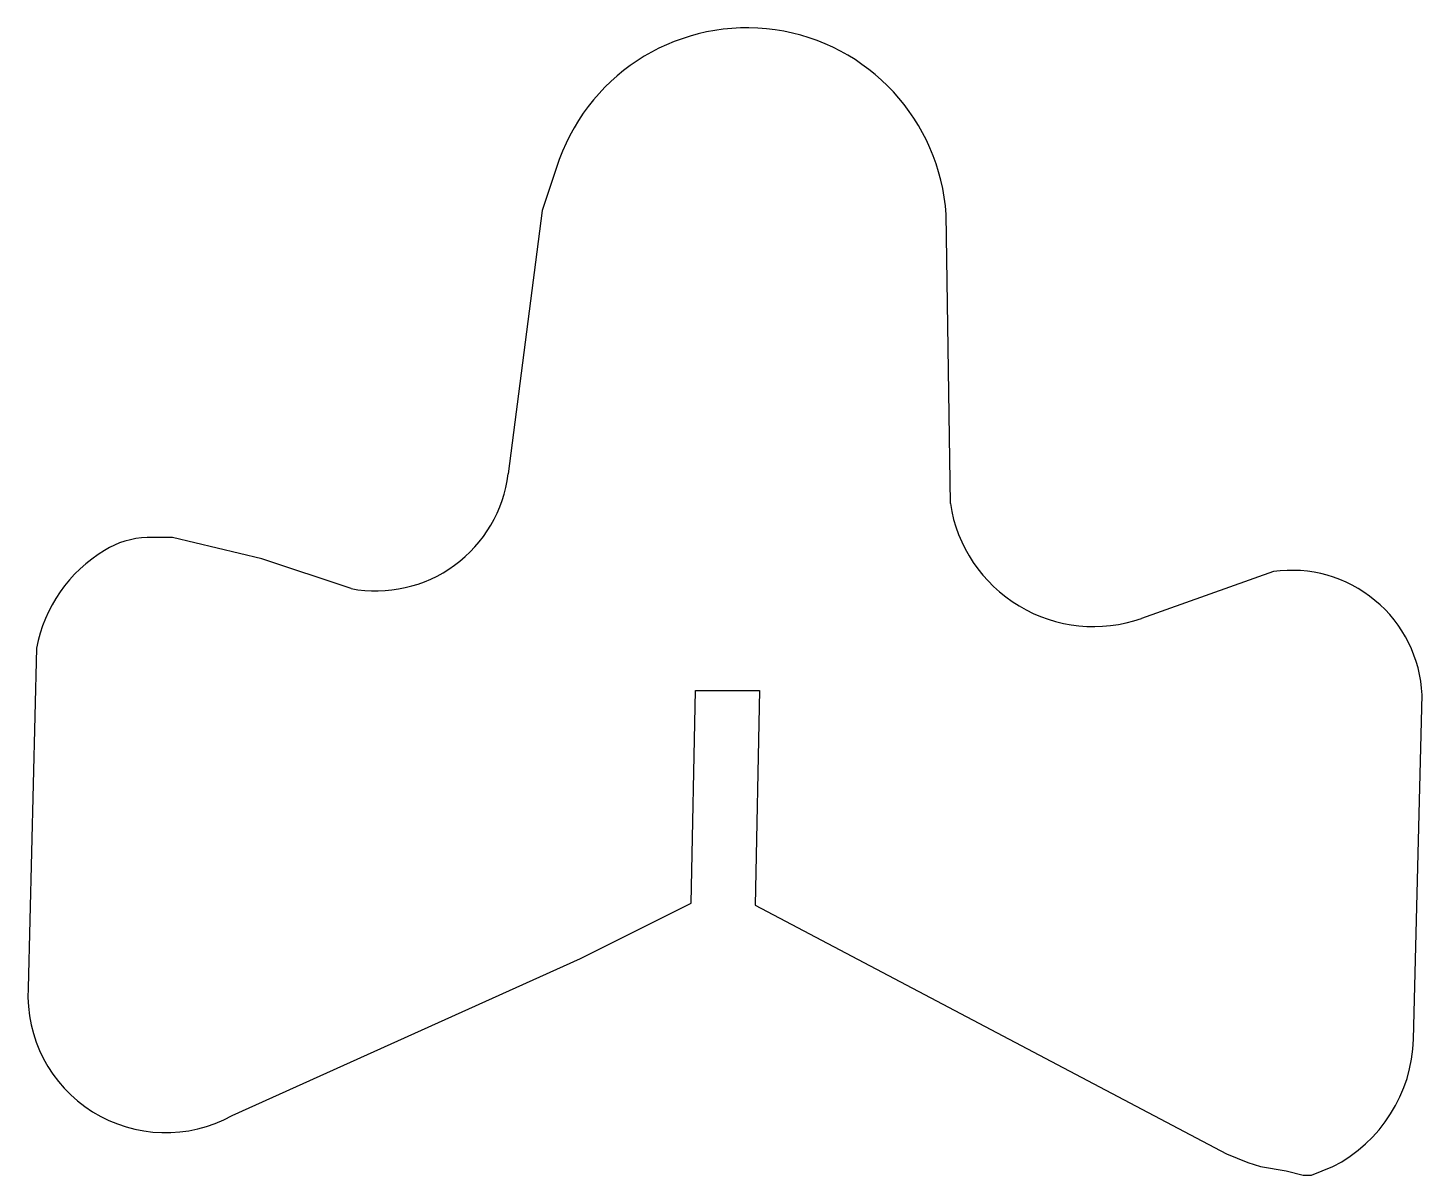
# Model space of a CAD drawing. Extents: x 0 to 34.9, y 0 to 28.7.
import ezdxf

# ---------------------------------------------------------------- set-up
doc = ezdxf.new("R2010")
doc.units = 0
doc.layers.add('WHITE', color=7, linetype='CONTINUOUS')

msp = doc.modelspace()

# ---------------------------------------------------------------- linework, layer by layer
at = {"layer": 'WHITE', "linetype": 'CONTINUOUS'}
for p, q in [((13.285484, 25.39375), (12.860484, 24.11875)), ((12.860484, 24.11875), (12.010484, 17.53125)), ((23.060484, 16.7875), (22.954234, 24.0125)), ((3.616734, 15.9375), (2.979234, 15.9375)), ((5.847984, 15.40625), (3.616734, 15.9375)), ((8.079234, 14.6625), (5.847984, 15.40625)), ((31.135484, 15.0875), (27.841734, 13.91875)), ((0.216734, 13.175), (0.004234, 4.675)), ((16.579234, 6.8), (16.685484, 12.1125)), ((16.685484, 12.1125), (18.285804, 12.1125)), ((18.285804, 12.1125), (18.178492, 6.746869)), ((34.641734, 3.4), (34.854234, 12.00625)), ((13.816734, 5.41875), (16.579234, 6.8)), ((18.178492, 6.746869), (29.966734, 0.53125)), ((5.104234, 1.4875), (13.816734, 5.41875)), ((29.966734, 0.53125), (30.497984, 0.31875)), ((30.497984, 0.31875), (30.816734, 0.2125)), ((30.816734, 0.2125), (31.454234, 0.10625)), ((31.454234, 0.10625), (31.879234, 0)), ((31.879234, 0), (32.091734, 0)), ((32.091734, 0), (32.622984, 0.2125))]:
    msp.add_line(p, q, dxfattribs=at)
for centre, radius, start, end in [((17.975359, 23.691625), 4.989204, 3.687458, 160.052337), ((8.697996, 17.942576), 3.337928, -100.682882, -7.078437), ((26.641734, 17.3375), 3.623238, -171.268866, -70.658647), ((3.032847, 13.828584), 2.109598, 91.456246, 121.942242), ((3.799999, 12.495474), 3.647128, 121.089018, 169.262003), ((31.592935, 11.854898), 3.264809, 2.657109, 98.054541), ((3.44363, 4.504284), 3.44363, 177.158425, 298.830809), ((30.930188, 3.517625), 3.713409, -62.879698, -1.815189)]:
    msp.add_arc(centre, radius, start, end, dxfattribs=at)

doc.saveas('drawing.dxf')
